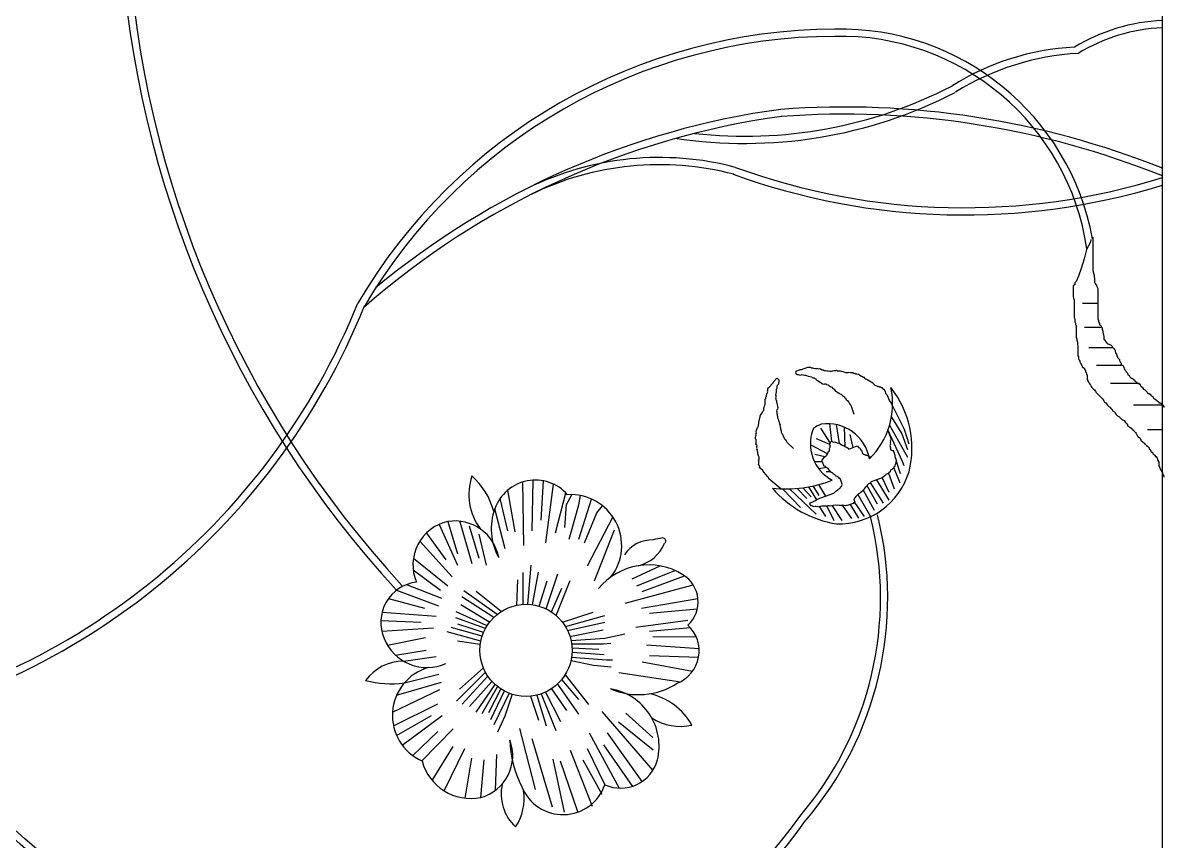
# Model space of a CAD drawing. Header units: millimetres. Extents: x 14385 to 129787, y 107826 to 186798.
# Drawn here: x 30105.1 to 30510.3, y 118124.2 to 118415 of the extents above; entities that cross this region are included whole.
import ezdxf

# ---------------------------------------------------------------- set-up
doc = ezdxf.new("R2010")
doc.units = ezdxf.units.MM
doc.header["$LTSCALE"] = 1000

msp = doc.modelspace()

# ---------------------------------------------------------------- linework, layer by layer
at = {"color": 251, "linetype": 'Continuous', "ltscale": 10}
for p, q in [((30484.31, 118337.94), (30484.09, 118337.07)), ((30485.18, 118338.6), (30484.96, 118338.6)), ((30484.96, 118338.6), (30484.96, 118326.97)), ((30482.77, 118334.43), (30481.89, 118331.14)), ((30484.09, 118337.07), (30482.77, 118334.43)), ((30481.89, 118331.14), (30480.8, 118327.63)), ((30480.8, 118327.63), (30479.92, 118325)), ((30484.96, 118326.97), (30485.4, 118325.22)), ((30485.4, 118325.22), (30485.62, 118323.68)), ((30478.17, 118321.7), (30477.95, 118321.27)), ((30477.95, 118321.27), (30477.95, 118317.75)), ((30478.38, 118321.92), (30478.17, 118321.7)), ((30478.6, 118321.92), (30478.38, 118321.92)), ((30479.04, 118323.02), (30478.6, 118322.58)), ((30478.6, 118322.58), (30478.6, 118321.92)), ((30479.92, 118325), (30479.04, 118323.02)), ((30485.62, 118323.68), (30485.62, 118322.8)), ((30485.62, 118322.8), (30485.84, 118322.36)), ((30485.84, 118322.36), (30486.28, 118321.7)), ((30486.28, 118321.7), (30486.28, 118321.48)), ((30486.28, 118321.48), (30486.72, 118320.61)), ((30477.95, 118317.75), (30478.17, 118317.32)), ((30478.17, 118317.32), (30478.17, 118316.88)), ((30486.72, 118320.61), (30486.72, 118309.85)), ((30478.17, 118316.88), (30478.38, 118316.66)), ((30478.38, 118316.66), (30478.38, 118310.29)), ((30486.72, 118315.23), (30481.3, 118315.23)), ((30478.38, 118310.29), (30478.6, 118309.85)), ((30478.6, 118309.85), (30478.6, 118308.76)), ((30486.72, 118309.85), (30486.94, 118309.19)), ((30486.94, 118309.19), (30486.94, 118308.76)), ((30478.6, 118308.76), (30478.82, 118308.32)), ((30478.82, 118308.32), (30478.82, 118307.66)), ((30478.82, 118307.66), (30479.04, 118307.44)), ((30479.04, 118307.44), (30479.04, 118303.27)), ((30488.03, 118306.78), (30482.07, 118306.78)), ((30486.94, 118308.76), (30487.16, 118308.54)), ((30487.16, 118308.54), (30487.38, 118308.1)), ((30487.38, 118308.1), (30487.38, 118307.66)), ((30487.38, 118307.66), (30487.81, 118307.44)), ((30487.81, 118307.44), (30488.03, 118307)), ((30488.03, 118307), (30488.03, 118306.78)), ((30488.03, 118306.78), (30488.25, 118306.56)), ((30488.25, 118306.56), (30488.25, 118306.12)), ((30488.25, 118306.12), (30488.47, 118305.46)), ((30488.47, 118305.46), (30488.47, 118305.03)), ((30488.47, 118305.03), (30488.91, 118303.49)), ((30479.04, 118303.27), (30479.26, 118302.61)), ((30479.26, 118302.61), (30479.26, 118302.17)), ((30479.26, 118302.17), (30479.48, 118301.51)), ((30479.48, 118301.51), (30479.48, 118300.64)), ((30488.91, 118303.49), (30488.91, 118302.61)), ((30488.91, 118302.61), (30489.13, 118302.39)), ((30489.13, 118302.39), (30489.35, 118301.95)), ((30489.35, 118301.95), (30490.01, 118301.07)), ((30490.01, 118301.07), (30491.54, 118300.42)), ((30479.48, 118300.64), (30479.7, 118300.2)), ((30479.7, 118300.2), (30479.7, 118296.69)), ((30492.2, 118299.54), (30483.6, 118299.54)), ((30491.54, 118300.42), (30491.76, 118300.2)), ((30491.76, 118300.2), (30491.98, 118299.76)), ((30491.98, 118299.76), (30492.42, 118299.32)), ((30492.42, 118299.32), (30492.64, 118298.88)), ((30492.64, 118298.88), (30492.86, 118298.66)), ((30492.86, 118298.66), (30492.86, 118298.22)), ((30492.86, 118298.22), (30493.08, 118298)), ((30493.08, 118298), (30493.08, 118297.56)), ((30493.08, 118297.56), (30493.3, 118297.56)), ((30493.3, 118297.56), (30493.51, 118296.9)), ((30493.51, 118296.9), (30493.51, 118296.69)), ((30479.7, 118296.69), (30479.92, 118296.25)), ((30479.92, 118296.25), (30479.92, 118295.59)), ((30479.92, 118295.59), (30480.14, 118295.15)), ((30480.14, 118295.15), (30480.36, 118294.71)), ((30480.36, 118294.71), (30480.36, 118294.49)), ((30480.36, 118294.49), (30480.58, 118294.05)), ((30480.58, 118294.05), (30480.8, 118293.83)), ((30480.8, 118293.83), (30480.8, 118293.61)), ((30480.8, 118293.61), (30481.02, 118293.17)), ((30481.02, 118293.17), (30481.24, 118292.95)), ((30481.24, 118292.95), (30481.24, 118292.73)), ((30495.49, 118293.28), (30486.3, 118293.28)), ((30493.51, 118296.69), (30493.73, 118296.25)), ((30493.73, 118296.25), (30493.73, 118296.03)), ((30493.73, 118296.03), (30493.95, 118295.81)), ((30493.95, 118295.81), (30494.39, 118295.37)), ((30494.39, 118295.37), (30494.39, 118294.93)), ((30494.39, 118294.93), (30494.61, 118294.71)), ((30494.61, 118294.71), (30494.83, 118294.27)), ((30494.83, 118294.27), (30495.05, 118294.05)), ((30495.05, 118294.05), (30495.05, 118293.61)), ((30495.05, 118293.61), (30495.27, 118293.39)), ((30495.27, 118293.39), (30495.71, 118293.17)), ((30495.71, 118293.17), (30495.93, 118292.52)), ((30481.24, 118292.73), (30481.45, 118292.52)), ((30481.45, 118292.52), (30481.67, 118292.52)), ((30481.67, 118292.52), (30481.89, 118292.3)), ((30481.89, 118292.3), (30481.89, 118292.08)), ((30481.89, 118292.08), (30482.11, 118292.08)), ((30482.11, 118292.08), (30482.11, 118291.64)), ((30482.11, 118291.64), (30482.33, 118291.42)), ((30482.33, 118291.42), (30482.33, 118290.98)), ((30482.33, 118290.98), (30482.55, 118290.76)), ((30482.55, 118290.76), (30482.77, 118290.32)), ((30482.77, 118290.32), (30482.99, 118289.66)), ((30482.99, 118289.66), (30482.99, 118288.13)), ((30495.93, 118292.52), (30496.15, 118292.08)), ((30496.15, 118292.08), (30496.37, 118291.64)), ((30496.37, 118291.64), (30496.58, 118291.42)), ((30496.58, 118291.42), (30496.8, 118290.98)), ((30496.8, 118290.98), (30497.24, 118290.54)), ((30497.24, 118290.54), (30497.46, 118289.88)), ((30497.46, 118289.88), (30497.9, 118289.66)), ((30497.9, 118289.66), (30498.12, 118289.22)), ((30498.12, 118289.22), (30498.34, 118289)), ((30498.34, 118289), (30498.56, 118288.78)), ((30498.56, 118288.78), (30498.78, 118288.78)), ((30498.78, 118288.78), (30499, 118288.57)), ((30482.99, 118288.13), (30483.21, 118288.13)), ((30483.21, 118288.13), (30483.21, 118287.69)), ((30483.21, 118287.69), (30483.43, 118287.47)), ((30483.43, 118287.47), (30483.43, 118287.25)), ((30483.43, 118287.25), (30483.65, 118287.03)), ((30483.65, 118287.03), (30483.65, 118286.81)), ((30483.65, 118286.81), (30483.87, 118286.81)), ((30483.87, 118286.81), (30483.87, 118286.59)), ((30483.87, 118286.59), (30484.09, 118286.37)), ((30484.09, 118286.37), (30484.31, 118285.93)), ((30484.31, 118285.93), (30484.52, 118285.71)), ((30484.52, 118285.71), (30484.52, 118285.49)), ((30484.52, 118285.49), (30484.96, 118285.05)), ((30484.96, 118285.05), (30485.18, 118284.83)), ((30485.18, 118284.83), (30485.62, 118284.61)), ((30501.41, 118286.81), (30491.29, 118286.81)), ((30499, 118288.57), (30499.43, 118288.35)), ((30499.43, 118288.35), (30499.43, 118288.13)), ((30499.43, 118288.13), (30499.65, 118288.13)), ((30499.65, 118288.13), (30499.87, 118287.91)), ((30499.87, 118287.91), (30499.87, 118287.69)), ((30499.87, 118287.69), (30500.31, 118287.47)), ((30500.31, 118287.47), (30500.53, 118287.47)), ((30500.53, 118287.47), (30500.53, 118287.25)), ((30500.53, 118287.25), (30500.97, 118286.81)), ((30500.97, 118286.81), (30501.41, 118286.81)), ((30501.41, 118286.81), (30501.85, 118286.15)), ((30501.85, 118286.15), (30502.07, 118285.93)), ((30502.07, 118285.93), (30502.5, 118285.49)), ((30502.5, 118285.49), (30502.94, 118284.83)), ((30502.94, 118284.83), (30503.38, 118284.61)), ((30485.62, 118284.61), (30485.84, 118284.18)), ((30485.84, 118284.18), (30486.06, 118283.96)), ((30486.06, 118283.96), (30486.06, 118283.74)), ((30486.06, 118283.74), (30486.5, 118283.3)), ((30486.5, 118283.3), (30486.94, 118282.86)), ((30486.94, 118282.86), (30487.38, 118282.42)), ((30487.38, 118282.42), (30487.81, 118281.98)), ((30487.81, 118281.98), (30488.03, 118281.76)), ((30488.03, 118281.76), (30488.47, 118281.32)), ((30488.47, 118281.32), (30488.91, 118280.66)), ((30488.91, 118280.66), (30489.13, 118280.23)), ((30503.38, 118284.61), (30503.82, 118284.18)), ((30503.82, 118284.18), (30504.26, 118283.74)), ((30504.26, 118283.74), (30504.48, 118283.3)), ((30504.48, 118283.3), (30504.92, 118283.3)), ((30504.92, 118283.3), (30505.36, 118283.08)), ((30505.36, 118283.08), (30505.57, 118282.64)), ((30505.57, 118282.64), (30505.79, 118282.42)), ((30505.79, 118282.42), (30506.23, 118282.2)), ((30506.23, 118282.2), (30506.45, 118281.76)), ((30506.45, 118281.76), (30506.67, 118281.54)), ((30506.67, 118281.54), (30507.11, 118281.32)), ((30507.11, 118281.32), (30507.55, 118280.88)), ((30507.55, 118280.88), (30507.77, 118280.66)), ((30507.77, 118280.66), (30508.21, 118280.44)), ((30413.88, 118278.87), (30418.01, 118270.57)), ((30489.13, 118280.23), (30489.57, 118280.01)), ((30489.57, 118280.01), (30489.79, 118279.57)), ((30489.79, 118279.57), (30490.23, 118279.13)), ((30490.23, 118279.13), (30490.66, 118278.69)), ((30490.66, 118278.69), (30491.1, 118278.47)), ((30491.1, 118278.47), (30491.1, 118278.25)), ((30491.1, 118278.25), (30491.54, 118277.81)), ((30491.54, 118277.81), (30491.76, 118277.81)), ((30491.76, 118277.81), (30491.98, 118277.37)), ((30491.98, 118277.37), (30491.98, 118277.15)), ((30491.98, 118277.15), (30492.42, 118276.93)), ((30492.42, 118276.93), (30492.64, 118276.71)), ((30492.64, 118276.71), (30492.86, 118276.28)), ((30509.85, 118279.13), (30499.37, 118279.13)), ((30508.21, 118280.44), (30508.43, 118280.23)), ((30508.43, 118280.23), (30508.43, 118280.01)), ((30508.43, 118280.01), (30508.86, 118280.01)), ((30508.86, 118280.01), (30509.08, 118279.79)), ((30509.08, 118279.79), (30509.52, 118279.57)), ((30509.52, 118279.57), (30509.74, 118279.35)), ((30509.74, 118279.35), (30509.96, 118278.91)), ((30509.96, 118278.91), (30510.18, 118278.91)), ((30510.18, 118278.91), (30510.18, 118278.47)), ((30510.18, 118278.47), (30510.3, 118278.41)), ((30413.46, 118274.84), (30417.16, 118268.91)), ((30492.86, 118276.28), (30493.3, 118275.84)), ((30493.3, 118275.84), (30493.73, 118275.4)), ((30493.73, 118275.4), (30494.39, 118274.96)), ((30494.39, 118274.96), (30494.61, 118274.74)), ((30494.61, 118274.74), (30494.83, 118274.52)), ((30494.83, 118274.52), (30495.27, 118274.08)), ((30495.27, 118274.08), (30496.15, 118273.64)), ((30496.15, 118273.64), (30496.58, 118272.98)), ((30496.58, 118272.98), (30496.8, 118272.76)), ((30496.8, 118272.76), (30497.02, 118272.54)), ((30497.02, 118272.54), (30497.24, 118272.11)), ((30391.78, 118265.6), (30388.44, 118270.92)), ((30392.26, 118266.34), (30391.64, 118272.52)), ((30395.01, 118265.48), (30393.94, 118272.21)), ((30397.1, 118264.38), (30396.75, 118271.32)), ((30399.84, 118264.08), (30398.81, 118268.75)), ((30412.1, 118270.49), (30417.28, 118259.27)), ((30412.81, 118272.04), (30419.2, 118260.72)), ((30417.16, 118268.91), (30419.19, 118263.41)), ((30418.01, 118270.57), (30419.67, 118265.43)), ((30497.24, 118272.11), (30497.24, 118271.89)), ((30497.24, 118271.89), (30497.46, 118271.67)), ((30497.46, 118271.67), (30497.68, 118271.67)), ((30497.68, 118271.67), (30497.9, 118271.45)), ((30497.9, 118271.45), (30498.12, 118271.23)), ((30498.12, 118271.23), (30498.34, 118271.23)), ((30498.34, 118271.23), (30498.78, 118270.79)), ((30498.78, 118270.79), (30498.78, 118270.57)), ((30498.78, 118270.57), (30499.22, 118270.35)), ((30499.22, 118270.35), (30499.43, 118270.35)), ((30499.43, 118270.35), (30499.43, 118270.13)), ((30499.43, 118270.13), (30499.65, 118269.91)), ((30499.65, 118269.91), (30499.87, 118269.69)), ((30499.87, 118269.69), (30500.09, 118269.47)), ((30500.09, 118269.47), (30500.31, 118269.03)), ((30500.31, 118269.03), (30500.53, 118268.81)), ((30500.53, 118268.81), (30500.75, 118268.37)), ((30509.67, 118270.35), (30504.37, 118270.35)), ((30390.82, 118261.87), (30384.69, 118265.06)), ((30391.57, 118265.15), (30386.88, 118267.16)), ((30500.75, 118268.37), (30500.97, 118268.15)), ((30500.97, 118268.15), (30500.97, 118267.94)), ((30500.97, 118267.94), (30501.19, 118267.72)), ((30501.19, 118267.72), (30501.63, 118267.5)), ((30501.63, 118267.5), (30501.85, 118267.06)), ((30501.85, 118267.06), (30502.07, 118267.06)), ((30502.07, 118267.06), (30502.07, 118266.62)), ((30502.07, 118266.62), (30502.29, 118266.4)), ((30502.29, 118266.4), (30502.5, 118266.4)), ((30502.5, 118266.4), (30502.5, 118266.18)), ((30502.5, 118266.18), (30502.72, 118265.96)), ((30502.72, 118265.96), (30502.94, 118265.96)), ((30502.94, 118265.96), (30503.16, 118265.52)), ((30503.16, 118265.52), (30503.38, 118265.52)), ((30503.38, 118265.52), (30503.38, 118265.3)), ((30503.38, 118265.3), (30503.6, 118265.3)), ((30503.6, 118265.3), (30503.82, 118265.08)), ((30503.82, 118265.08), (30504.04, 118264.86)), ((30504.04, 118264.86), (30504.48, 118264.42)), ((30389.82, 118260.75), (30386.22, 118261.64)), ((30504.48, 118264.42), (30504.92, 118263.99)), ((30504.92, 118263.99), (30504.92, 118263.55)), ((30504.92, 118263.55), (30505.36, 118263.33)), ((30505.36, 118263.33), (30505.57, 118262.89)), ((30505.57, 118262.89), (30505.57, 118262.67)), ((30505.57, 118262.67), (30505.79, 118262.45)), ((30505.79, 118262.45), (30506.01, 118262.45)), ((30506.01, 118262.45), (30506.23, 118262.23)), ((30506.23, 118262.23), (30506.23, 118261.79)), ((30506.23, 118261.79), (30506.45, 118261.79)), ((30506.45, 118261.79), (30506.67, 118261.57)), ((30506.67, 118261.57), (30506.89, 118261.35)), ((30506.89, 118261.35), (30507.11, 118261.35)), ((30507.11, 118261.35), (30507.11, 118260.91)), ((30507.11, 118260.91), (30507.55, 118260.91)), ((30507.55, 118260.91), (30507.55, 118260.69)), ((30507.55, 118260.69), (30507.77, 118260.47)), ((30507.77, 118260.47), (30507.77, 118260.03)), ((30388.99, 118258.95), (30386.17, 118258.97)), ((30390.36, 118257.02), (30387.66, 118256.57)), ((30414.25, 118257.05), (30416.47, 118251.5)), ((30415.13, 118259.24), (30416.59, 118254.85)), ((30417.28, 118259.27), (30417.84, 118257.76)), ((30507.77, 118260.03), (30507.99, 118260.03)), ((30507.99, 118260.03), (30507.99, 118259.6)), ((30507.99, 118259.6), (30508.21, 118259.6)), ((30508.21, 118259.6), (30508.21, 118259.16)), ((30508.21, 118259.16), (30508.43, 118259.16)), ((30508.43, 118259.16), (30508.43, 118257.62)), ((30508.43, 118257.62), (30508.64, 118257.18)), ((30508.64, 118257.18), (30508.64, 118256.96)), ((30508.64, 118256.96), (30508.86, 118256.74)), ((30508.86, 118256.74), (30508.86, 118256.3)), ((30285.94, 118234.5), (30286.31, 118252.49)), ((30391.85, 118255.51), (30390.35, 118255.45)), ((30408.22, 118252.57), (30412.59, 118245.4)), ((30410.2, 118253.3), (30412.54, 118248.2)), ((30412.4, 118254.96), (30414.43, 118249.39)), ((30508.86, 118256.3), (30509.08, 118256.3)), ((30509.08, 118256.3), (30509.08, 118256.08)), ((30509.08, 118256.08), (30509.3, 118255.86)), ((30509.3, 118255.86), (30509.52, 118255.43)), ((30509.52, 118255.43), (30509.74, 118255.21)), ((30509.74, 118255.21), (30509.74, 118254.55)), ((30509.74, 118254.55), (30509.96, 118254.55)), ((30509.96, 118254.55), (30509.96, 118254.11)), ((30509.96, 118254.11), (30510.18, 118254.11)), ((30510.18, 118254.11), (30510.18, 118253.67)), ((30510.18, 118253.67), (30510.3, 118253.67)), ((30279.94, 118234.13), (30277.25, 118248.96)), ((30282.94, 118229.24), (30282.58, 118251.84)), ((30289.13, 118238.26), (30289.93, 118252.22)), ((30290.82, 118230.18), (30293.46, 118251.08)), ((30374.76, 118249.39), (30381.18, 118242.74)), ((30377.29, 118249.4), (30386.72, 118240.38)), ((30380.02, 118249.57), (30383.41, 118246.02)), ((30382, 118249.8), (30385.03, 118246.62)), ((30384.01, 118250.12), (30386.83, 118245.51)), ((30385.57, 118250.43), (30387.71, 118246.99)), ((30387.57, 118250.91), (30390.1, 118246.81)), ((30403.47, 118248.94), (30407.39, 118241.89)), ((30404.75, 118250.54), (30408.41, 118244.1)), ((30406.03, 118251.39), (30410.55, 118244.28)), ((30277.31, 118234.5), (30274.55, 118246.03)), ((30294.2, 118233.75), (30297.9, 118247.96)), ((30298.14, 118243.89), (30300.02, 118247.34)), ((30302.45, 118243.7), (30303.11, 118247)), ((30302.45, 118231.5), (30307, 118245.76)), ((30400.3, 118244.59), (30403.82, 118239.59)), ((30401.6, 118247.41), (30406.09, 118239.54)), ((30276.37, 118228.12), (30272.64, 118242.35)), ((30297.57, 118235.63), (30298.14, 118243.89)), ((30299.08, 118231.5), (30302.45, 118243.7)), ((30304.52, 118230.18), (30308.83, 118240.89)), ((30308.83, 118240.89), (30310.85, 118243.42)), ((30387.94, 118243.02), (30390.1, 118239.54)), ((30390.5, 118243.21), (30393.05, 118238.18)), ((30392.37, 118243.34), (30395.89, 118238.13)), ((30395.99, 118243.56), (30399.29, 118238.89)), ((30398.79, 118243.84), (30401.73, 118238.94)), ((30252.93, 118236.8), (30259.44, 118222.35)), ((30255.94, 118237.8), (30259.44, 118226.38)), ((30260.06, 118238.12), (30264.49, 118222.89)), ((30263.54, 118236.22), (30267.03, 118224.8)), ((30314.57, 118239.41), (30305.45, 118221.92)), ((30248.35, 118233.67), (30255.3, 118224.16)), ((30267.03, 118233.36), (30269.57, 118222.26)), ((30315.02, 118234.69), (30307.89, 118216.66)), ((30246.05, 118230.83), (30257.52, 118218.13)), ((30243.79, 118224.81), (30255.94, 118214.96)), ((30243.69, 118220.58), (30253.4, 118213.37)), ((30284.34, 118208.39), (30285.62, 118222.32)), ((30321.4, 118217.41), (30331.35, 118222.03)), ((30323.09, 118214.97), (30336.59, 118220.43)), ((30280.53, 118208.09), (30280.82, 118217.1)), ((30282.75, 118208.38), (30282.77, 118219.69)), ((30285.99, 118208.25), (30288.12, 118219.81)), ((30288.46, 118207.71), (30291.25, 118216.68)), ((30290.89, 118206.76), (30295.01, 118219.19)), ((30294.45, 118204.41), (30299.39, 118216.89)), ((30324.97, 118212.9), (30340.02, 118218.54)), ((30237.76, 118213.39), (30252.65, 118207.83)), ((30241.35, 118215.4), (30253.72, 118210.52)), ((30273.52, 118204.83), (30261.67, 118213.18)), ((30274.95, 118205.84), (30266.03, 118212.93)), ((30292.81, 118205.66), (30296.47, 118214.17)), ((30318.97, 118208.77), (30343.1, 118215.28)), ((30234.89, 118210.43), (30247.69, 118207.03)), ((30270.55, 118202.17), (30260.55, 118208.25)), ((30272.28, 118203.72), (30260.89, 118211.02)), ((30324.78, 118207.08), (30344.76, 118210.4)), ((30232.62, 118205.57), (30251.81, 118204.17)), ((30269.91, 118200.79), (30258.96, 118205.72)), ((30296.72, 118202.01), (30307.53, 118205.61)), ((30297.71, 118200.56), (30311.7, 118204.36)), ((30327.6, 118205.2), (30344.53, 118206.75)), ((30232.2, 118202.6), (30246.47, 118202.07)), ((30232.54, 118198.9), (30250.86, 118200.05)), ((30268.16, 118197.08), (30257.16, 118200.15)), ((30269.29, 118199.74), (30258.83, 118203.54)), ((30268.67, 118198.43), (30259.56, 118201.28)), ((30298.51, 118199.1), (30311.7, 118202.06)), ((30322.72, 118200.32), (30341.22, 118202.76)), ((30327.6, 118198.82), (30342.08, 118200.13)), ((30234.6, 118193.84), (30248.01, 118196.56)), ((30267.69, 118195.26), (30255.73, 118198.67)), ((30299.34, 118197), (30311.07, 118199.34)), ((30299.73, 118195.53), (30311.7, 118196.42)), ((30311.7, 118196.42), (30318.8, 118197.88)), ((30328.72, 118196.94), (30344.16, 118196.89)), ((30237.39, 118190.36), (30248.33, 118192.12)), ((30267.5, 118194.14), (30259.4, 118195.33)), ((30299.95, 118194.33), (30311.07, 118194.33)), ((30300.09, 118192.89), (30309.61, 118192.45)), ((30311.07, 118194.33), (30313.79, 118194.54)), ((30326.47, 118193.94), (30345.19, 118192.69)), ((30240.27, 118188.18), (30251.81, 118189.9)), ((30299.71, 118188.47), (30307.74, 118186.81)), ((30299.92, 118189.58), (30312.33, 118188.69)), ((30300.1, 118191.45), (30311.49, 118190.57)), ((30312.33, 118188.69), (30314.41, 118188.69)), ((30324.97, 118187.93), (30342.89, 118184.64)), ((30327.6, 118190.18), (30345.01, 118189.64)), ((30240.54, 118180.44), (30252.77, 118183.55)), ((30269.35, 118184.23), (30259.04, 118174.03)), ((30268.6, 118185.81), (30260.06, 118178.27)), ((30307.74, 118186.81), (30314, 118186.19)), ((30316.71, 118184.17), (30338.56, 118180.86)), ((30237.8, 118176.11), (30253.72, 118180.69)), ((30270.21, 118182.81), (30261.03, 118172.88)), ((30271.62, 118181.03), (30263.69, 118172.06)), ((30272.68, 118179.96), (30265.91, 118170.05)), ((30294.86, 118180.02), (30302.4, 118169.32)), ((30296.38, 118181.63), (30302.34, 118174.54)), ((30297.58, 118183.3), (30305.93, 118172.79)), ((30236.32, 118170.09), (30253.08, 118178.16)), ((30273.61, 118179.17), (30268.03, 118169.54)), ((30274.8, 118178.32), (30270.39, 118169.86)), ((30276.03, 118177.59), (30271.07, 118167.3)), ((30277.74, 118176.8), (30272.28, 118165.63)), ((30278.81, 118176.42), (30276.21, 118168.66)), ((30285.33, 118175.74), (30288.22, 118167.2)), ((30287.54, 118176.11), (30290.83, 118165.28)), ((30289.06, 118176.55), (30294.32, 118163.6)), ((30290.6, 118177.17), (30295.99, 118166.72)), ((30292.8, 118178.4), (30298.08, 118170.63)), ((30236.66, 118165.28), (30252.45, 118173.08)), ((30237.76, 118161.83), (30250.23, 118168.93)), ((30239.79, 118158.35), (30253.98, 118168.93)), ((30276.21, 118168.66), (30273.61, 118162.93)), ((30310.71, 118170.27), (30328.76, 118149.38)), ((30319.15, 118169.71), (30328.72, 118161.07)), ((30243.5, 118154.67), (30252.45, 118163.24)), ((30246.8, 118152.75), (30257.84, 118164.2)), ((30281.44, 118164.26), (30286.98, 118142.58)), ((30316.53, 118166.7), (30328.91, 118156.75)), ((30285.75, 118160.69), (30293.04, 118136.45)), ((30306.21, 118162.76), (30316.75, 118143.09)), ((30312.59, 118162.76), (30324.91, 118145.4)), ((30250.41, 118145.78), (30257.84, 118157.85)), ((30254.65, 118142.11), (30261.96, 118157.22)), ((30299.45, 118156.56), (30307.24, 118136.74)), ((30305.45, 118157.13), (30311.74, 118144.29)), ((30311.27, 118158.44), (30321.49, 118143.73)), ((30262.07, 118139.53), (30264.49, 118153.73)), ((30267.66, 118139.77), (30268.93, 118153.09)), ((30272.94, 118142.37), (30273.37, 118155)), ((30293.26, 118153.37), (30297.25, 118134.57)), ((30295.89, 118152.81), (30302.08, 118134.45)), ((30303.95, 118153.18), (30310.7, 118140.99))]:
    msp.add_line(p, q, dxfattribs=at)
at = {"color": 252}
msp.add_lwpolyline([(29549.67, 117854.15), (30509.67, 117854.15), (30509.67, 119939.15), (29549.67, 119939.15)], close=True, dxfattribs=at)
at = {"color": 251, "linetype": 'Continuous', "ltscale": 10}
for points in [[(30413.88, 118278.87), (30413.5, 118279.9), (30413.19, 118280.29), (30412.82, 118280.83), (30412.6, 118281.42), (30412.02, 118282.54), (30411.65, 118283.08), (30411.22, 118284.26), (30410.91, 118284.64), (30410.56, 118284.68), (30410.34, 118285.27), (30409.99, 118285.31), (30409.58, 118285.5), (30409.24, 118285.54), (30408.98, 118285.78), (30408.68, 118285.67), (30408.43, 118285.91), (30408.08, 118285.95), (30407.67, 118286.13), (30407.36, 118286.52), (30406.85, 118287), (30406.24, 118287.28), (30405.98, 118287.52), (30405.63, 118287.56), (30405.53, 118287.85), (30405.18, 118287.89), (30404.92, 118288.13), (30404.51, 118288.32), (30404.16, 118288.36), (30403.95, 118288.95), (30403.6, 118288.98), (30402.99, 118289.26), (30402.59, 118289.45), (30402.13, 118289.78), (30401.72, 118289.97), (30401.17, 118290.1), (30400.82, 118290.14), (30400.56, 118290.38), (30400.27, 118290.27), (30399.81, 118290.6), (30399.46, 118290.64), (30398.96, 118290.63), (30398.26, 118290.7), (30397.97, 118290.59), (30397.27, 118290.67), (30396.72, 118290.8), (30396.31, 118290.99), (30395.76, 118291.12), (30395.41, 118291.16), (30395.06, 118291.2), (30394.71, 118291.23), (30394.36, 118291.27), (30393.96, 118291.46), (30393.66, 118291.35), (30393.16, 118291.33), (30392.72, 118291.17), (30392.37, 118291.21), (30392.08, 118291.1), (30391.58, 118291.08), (30391.03, 118291.21), (30390.68, 118291.25), (30390.12, 118291.38), (30389.63, 118291.37), (30389.22, 118291.55), (30388.87, 118291.59), (30388.27, 118291.87), (30387.86, 118292.06), (30387.57, 118291.95), (30387.16, 118292.13), (30386.87, 118292.02), (30386.52, 118292.06), (30385.97, 118292.19), (30385.62, 118292.23), (30385.12, 118292.22), (30384.86, 118292.46), (30384.51, 118292.49), (30384.16, 118292.53), (30383.66, 118292.52), (30381.45, 118291.7), (30380.95, 118291.68), (30379.48, 118291.14), (30379.44, 118290.79), (30379.66, 118290.2), (30380.06, 118290.01), (30380.41, 118289.97), (30380.76, 118289.93), (30381.16, 118289.75), (30381.75, 118289.97), (30382.1, 118289.93), (30382.66, 118289.8), (30383.01, 118289.76), (30383.36, 118289.72), (30383.96, 118289.44), (30385.21, 118289.23), (30385.32, 118288.94), (30385.67, 118288.9), (30386.02, 118288.86), (30386.28, 118288.62), (30386.68, 118288.43), (30386.79, 118288.14), (30387.2, 118287.95), (30388.11, 118287.29), (30388.52, 118287.1), (30388.98, 118286.77), (30389.53, 118286.64), (30389.82, 118286.74), (30390.17, 118286.71), (30390.43, 118286.47), (30390.98, 118286.33), (30391.24, 118286.09), (30391.64, 118285.91), (30391.9, 118285.67), (30392.31, 118285.48), (30392.62, 118285.09), (30393.08, 118284.76), (30393.33, 118284.52), (30393.64, 118284.13), (30394.05, 118283.95), (30394.16, 118283.65), (30394.51, 118283.61), (30394.91, 118283.43), (30395.17, 118283.19), (30395.57, 118283), (30396.09, 118282.52), (30396.49, 118282.33), (30396.75, 118282.09), (30396.86, 118281.8), (30397.11, 118281.56), (30397.42, 118281.17), (30397.94, 118280.69), (30398.25, 118280.3), (30398.41, 118279.86), (30398.72, 118279.47), (30399.03, 118279.08), (30400.18, 118275.98)], [(30374.15, 118249.41), (30370, 118252.94), (30369.77, 118253.38), (30369.41, 118253.92), (30368.95, 118254.35), (30368.14, 118255.32), (30367.78, 118255.87), (30366.86, 118256.72), (30366.62, 118257.16), (30366.72, 118257.5), (30366.26, 118257.93), (30366.36, 118258.26), (30366.35, 118258.71), (30366.45, 118259.05), (30366.32, 118259.38), (30366.54, 118259.61), (30366.41, 118259.94), (30366.51, 118260.27), (30366.5, 118260.72), (30366.26, 118261.15), (30366.01, 118261.81), (30365.99, 118262.48), (30365.87, 118262.81), (30365.96, 118263.15), (30365.73, 118263.36), (30365.83, 118263.7), (30365.71, 118264.03), (30365.69, 118264.47), (30365.79, 118264.81), (30365.33, 118265.24), (30365.43, 118265.58), (30365.41, 118266.24), (30365.39, 118266.69), (30365.26, 118267.24), (30365.25, 118267.69), (30365.34, 118268.25), (30365.44, 118268.58), (30365.31, 118268.91), (30365.53, 118269.14), (30365.4, 118269.7), (30365.5, 118270.03), (30365.7, 118270.49), (30365.9, 118271.16), (30366.12, 118271.39), (30366.31, 118272.07), (30366.41, 118272.63), (30366.39, 118273.07), (30366.48, 118273.63), (30366.58, 118273.97), (30366.68, 118274.31), (30366.78, 118274.64), (30366.88, 118274.98), (30366.86, 118275.43), (30367.08, 118275.66), (30367.28, 118276.11), (30367.6, 118276.46), (30367.7, 118276.79), (30367.92, 118277.02), (30368.12, 118277.48), (30368.22, 118278.04), (30368.31, 118278.38), (30368.41, 118278.94), (30368.61, 118279.39), (30368.6, 118279.83), (30368.7, 118280.17), (30368.67, 118280.84), (30368.66, 118281.28), (30368.87, 118281.51), (30368.85, 118281.96), (30369.07, 118282.19), (30369.17, 118282.53), (30369.26, 118283.09), (30369.36, 118283.42), (30369.57, 118283.88), (30369.44, 118284.21), (30369.54, 118284.54), (30369.64, 118284.88), (30369.85, 118285.33), (30371.46, 118287.06), (30371.66, 118287.52), (30372.73, 118288.67), (30373.07, 118288.57), (30373.53, 118288.14), (30373.55, 118287.7), (30373.45, 118287.36), (30373.35, 118287.02), (30373.37, 118286.58), (30372.94, 118286.11), (30372.84, 118285.78), (30372.75, 118285.22), (30372.65, 118284.88), (30372.55, 118284.54), (30372.57, 118283.87), (30372.28, 118282.64), (30372.51, 118282.43), (30372.41, 118282.09), (30372.31, 118281.75), (30372.44, 118281.42), (30372.45, 118280.98), (30372.68, 118280.76), (30372.7, 118280.32), (30372.96, 118279.21), (30372.98, 118278.77), (30373.11, 118278.22), (30373.02, 118277.66), (30372.8, 118277.43), (30372.7, 118277.09), (30372.83, 118276.76), (30372.73, 118276.2), (30372.86, 118275.87), (30372.87, 118275.42), (30373, 118275.1), (30373.01, 118274.65), (30373.25, 118274.21), (30373.38, 118273.66), (30373.5, 118273.33), (30373.74, 118272.9), (30373.76, 118272.45), (30373.99, 118272.24), (30373.89, 118271.9), (30373.91, 118271.45), (30374.03, 118271.13), (30374.04, 118270.68), (30374.29, 118270.02), (30374.31, 118269.58), (30374.43, 118269.25), (30374.66, 118269.03), (30374.78, 118268.7), (30375.02, 118268.27), (30375.27, 118267.61), (30375.51, 118267.17), (30375.85, 118266.85), (30376.09, 118266.41), (30376.33, 118265.98), (30378.75, 118263.73)], [(30412.1, 118270.49), (30413.38, 118267.02), (30413.17, 118266.57), (30413, 118266.51), (30413.18, 118266.02), (30413.08, 118265.79), (30413.1, 118265.24), (30412.99, 118265.01), (30412.89, 118264.79), (30413.13, 118264.13), (30412.97, 118264.06), (30413.27, 118263.24), (30413.5, 118263.14), (30413.73, 118263.03), (30414.12, 118262.99), (30414.06, 118263.16), (30414.73, 118261.34), (30414.68, 118260.95), (30415.17, 118259.63), (30415.13, 118259.24), (30415.08, 118258.85), (30414.94, 118258.24), (30414.83, 118258.01), (30414.62, 118257.56), (30414.58, 118257.17), (30414.25, 118257.05), (30414.31, 118256.88), (30414.21, 118256.66), (30413.88, 118256.53), (30413.77, 118256.31), (30413.28, 118256.13), (30413.17, 118255.9), (30412.97, 118255.45), (30412.53, 118255.1), (30412.26, 118254.81), (30411.44, 118254.51), (30411.34, 118254.28), (30411.07, 118254), (30410.2, 118253.3), (30406.24, 118251.84), (30405.97, 118251.55), (30406.03, 118251.39), (30405.21, 118251.08), (30404.94, 118250.8), (30404.57, 118250.28), (30404.13, 118249.94), (30403.76, 118249.42), (30403.65, 118249.2), (30403.28, 118248.68), (30402.68, 118248.28), (30402.41, 118247.99), (30401.98, 118247.64), (30401.81, 118247.58), (30401.38, 118247.23), (30400.84, 118246.66), (30400.57, 118246.37), (30400.47, 118246.15), (30400.31, 118246.09), (30400.2, 118245.86), (30400.26, 118245.7), (30400.1, 118245.63), (30400.46, 118244.65), (30400.13, 118244.52), (30399.86, 118244.24), (30397.72, 118243.44), (30397.49, 118243.55), (30397.16, 118243.43), (30395.99, 118243.56), (30395.66, 118243.43), (30395.44, 118243.54), (30394.88, 118243.52), (30394.49, 118243.56), (30393.93, 118243.54), (30393.54, 118243.59), (30392.82, 118243.51), (30392.33, 118243.33), (30391.77, 118243.31), (30391.38, 118243.35), (30390.83, 118243.33), (30390.5, 118243.21), (30389.71, 118243.3), (30388.6, 118243.26), (30387.94, 118243.02), (30387.88, 118243.18), (30387.55, 118243.06), (30387.33, 118243.16), (30387, 118243.04), (30386.61, 118243.08), (30386.38, 118243.19), (30386.05, 118243.07), (30385.82, 118243.17), (30385.66, 118243.11), (30385.43, 118243.21), (30385.37, 118243.38), (30385.15, 118243.48), (30384.98, 118243.42), (30384.76, 118243.52), (30384.51, 118244.18), (30384.68, 118244.24), (30384.62, 118244.41), (30385.61, 118244.77), (30385.87, 118245.06), (30386.53, 118245.3), (30387.13, 118245.71), (30393.07, 118247.91), (30393.34, 118248.19), (30393.77, 118248.54), (30394.04, 118248.83), (30394.54, 118249.01), (30394.48, 118249.18), (30394.97, 118249.36), (30395.08, 118249.58), (30395.24, 118249.65), (30395.34, 118249.87), (30395.28, 118250.04), (30395.78, 118250.22), (30395.72, 118250.38), (30395.88, 118250.45), (30395.82, 118250.61), (30395.93, 118250.84), (30395.86, 118251), (30396.03, 118251.06), (30395.36, 118252.87), (30395.07, 118253.14), (30394.79, 118253.41), (30394.56, 118253.52), (30394.27, 118253.78), (30393.94, 118253.66), (30393.76, 118254.16), (30393.53, 118254.26), (30393.25, 118254.53), (30392.86, 118254.57), (30392.74, 118254.9), (30392.51, 118255), (30392.22, 118255.27), (30392, 118255.38), (30391.71, 118255.65), (30391.42, 118255.91), (30391.3, 118256.24), (30390.95, 118256.68), (30390.5, 118256.89), (30390.22, 118257.15), (30389.93, 118257.42), (30389.6, 118257.3), (30388.99, 118258.95), (30388.76, 118259.05), (30388.7, 118259.22), (30388.87, 118259.28), (30388.91, 118259.67), (30389.02, 118259.89), (30389.82, 118260.75), (30390.15, 118260.88), (30390.26, 118261.1), (30390.36, 118261.33), (30390.53, 118261.39), (30390.79, 118261.68), (30390.84, 118262.07), (30391.05, 118262.52), (30391.31, 118262.8), (30391.58, 118263.09), (30391.46, 118263.42), (30391.5, 118263.81), (30391.61, 118264.04), (30391.71, 118264.26), (30391.65, 118264.43), (30391.82, 118264.49), (30391.57, 118265.15), (30391.62, 118265.54), (30391.78, 118265.6), (30391.82, 118265.99), (30391.76, 118266.15), (30392.26, 118266.34), (30392.32, 118266.17), (30392.94, 118266.03), (30393.27, 118266.15), (30394.17, 118265.73), (30394.79, 118265.59), (30395.24, 118265.38), (30395.75, 118265.01), (30396.14, 118264.96), (30396.43, 118264.69), (30396.59, 118264.75), (30396.88, 118264.49), (30397.1, 118264.38), (30397.56, 118264.17), (30397.78, 118264.07), (30398.07, 118263.8), (30398.13, 118263.64), (30398.29, 118263.7), (30398.36, 118263.53), (30401.32, 118264.63), (30401.55, 118264.53), (30401.73, 118264.03), (30401.9, 118264.09), (30402.12, 118263.99), (30402.41, 118263.72), (30402.53, 118263.39), (30402.82, 118263.12), (30403.25, 118261.97), (30403.47, 118261.87), (30403.53, 118261.7), (30403.7, 118261.76), (30403.76, 118261.6), (30403.92, 118261.66), (30404.15, 118261.55), (30404.21, 118261.39), (30404.54, 118261.51), (30404.6, 118261.35), (30404.83, 118261.24), (30404.99, 118261.3), (30405.05, 118261.14), (30405.22, 118261.2), (30405.44, 118261.1), (30405.5, 118260.93), (30405.67, 118260.99), (30405.79, 118260.66), (30405.96, 118260.72), (30406.02, 118260.56)]]:
    msp.add_lwpolyline(points, dxfattribs=at)
for centre, radius, start, end in [((30512.74, 118466.3), 373.61, 183.4258, 222.6068), ((30512.74, 118466.3), 371.05, 183.4258, 222.6068), ((30512.29, 118350.97), 64.84, 92.3121, 121.4845), ((30393.93, 118215.74), 196.96, 90.1699, 149.6134), ((30395.43, 118321.77), 90.95, 10.4481, 91.3147), ((30512.29, 118350.97), 62.28, 92.4069, 121.4845), ((30393.93, 118215.74), 194.41, 90.1699, 149.6134), ((30395.43, 118321.77), 88.39, 8.3769, 91.3147), ((30482.76, 118316.85), 89.52, 92.7752, 122.3203), ((30484.78, 118312.51), 91.71, 93.1363, 121.936), ((30361.44, 118534.84), 162.73, 261.196, 297.2956), ((30361.44, 118534.84), 160.18, 263.589, 297.2956), ((30413.03, 118101.34), 285.54, 97.8251, 129.7763), ((30396.57, 118080), 305.04, 68.2372, 94.2145), ((30396.57, 118080), 302.49, 68.044, 94.2145), ((30413.03, 118101.34), 282.98, 97.8251, 131.3661), ((30331.12, 118261.07), 106.04, 75.2368, 116.1536), ((30331.12, 118261.07), 103.49, 75.2368, 116.1536), ((30439.28, 118585.99), 236.73, 249.9546, 287.2989), ((30439.28, 118585.99), 239.28, 249.9546, 287.1086), ((29997.06, 118406.91), 244.73, 279.2496, 338.0341), ((29997.06, 118406.91), 247.28, 279.2496, 338.0341), ((30386.4, 118279.66), 27.5, 314.5416, 11.9595), ((30385.87, 118263.83), 34.87, 346.1707, 38.1228), ((30390.79, 118257.42), 15.13, 10.065, 98.3907), ((30399.22, 118265.38), 14.53, 157.4672, 242.3116), ((30393.5, 118259.47), 13.82, 110.8758, 123.9002), ((30375.82, 118295.14), 45.76, 264.206, 291.3254), ((30394.77, 118263.01), 26.05, 268.2015, 343.2511), ((30400.05, 118274.72), 38.24, 221.0441, 260.8362), ((30289.98, 118210.76), 122.17, 319.4825, 13.9218), ((30289.98, 118210.76), 119.62, 319.4825, 13.9218), ((29439.18, 117375.1), 1003.47, 38.03557, 50.28274), ((29439.18, 117375.1), 1000.91, 38.03557, 50.28274), ((30207.27, 118257.58), 213.68, 281.6699, 324.3533), ((30207.27, 118257.58), 216.24, 281.6699, 324.3533)]:
    msp.add_arc(centre, radius, start, end, dxfattribs=at)
for centre, major_axis, start_param, end_param in [((30284.17, 118247.52), (20.72, 0), 2.823891, 3.785184), ((30246.94, 118234.34), (18.63, 18.63), 5.76896, 6.339332), ((30287.03, 118237.24), (15.27, 0), 0.721076, 2.799724), ((30299.59, 118229.24), (-18.11, 0), 2.479911, 4.773076), ((30292.35, 118235.22), (-20.96, 0), -0.347317, 0.510196), ((30259.44, 118222.35), (-15.85, 0), -1.347561, 0.394892), ((30258.43, 118222.11), (-15.9, 0), 3.324035, 4.870022), ((30328.49, 118219.53), (8.3, 8.3), 0.751861, 1.777538), ((30320.27, 118235.45), (-9.73, 9.73), 2.595983, 3.523914), ((30336.08, 118204.49), (-19.61, 19.61), -0.647524, -0.522787), ((30332.3, 118230.91), (-0.739, 0.739), 3.109513, 5.520944), ((30327.27, 118199.31), (-23.08, 0.01), 4.156717, 5.593692), ((30246.47, 118202.07), (-14.29, 0), -1.454053, 0.420119), ((30333.51, 118209.29), (-11.31, 0.01), 2.321481, 4.159549), ((30283.74, 118192.03), (-16.37, 0), 1.57089, 7.854075), ((30332.77, 118191.87), (12.44, 0), -1.186799, 0.824602), ((30248.57, 118202.16), (-16.26, 0), 0.372734, 1.997447), ((30240.2, 118171.59), (-11.73, 11.73), -0.789264, 0.158211), ((30253.98, 118168.93), (-17.7, 0.01), -1.284708, 1.153786), ((30235.87, 118215.19), (-24.79, 24.79), 2.093768, 2.489781), ((30323.7, 118201.62), (-25.33, 0.01), 1.168032, 2.144532), ((30310.39, 118158.01), (-20.59, 0.01), 2.901464, 4.54817), ((30322.61, 118154.12), (23.04, 0.01), 0.516608, 1.349595), ((30338.49, 118183.65), (-13.16, 13.16), 1.781167, 2.581121), ((30263.63, 118154.62), (-15.39, 0), 1.835913, 3.510234), ((30315.12, 118160.85), (-37.14, 0.05), 0.019672, 0.484845), ((30264.11, 118157.3), (-17.89, 0.01), 0.257909, 1.771685), ((30317.33, 118156.58), (-13.5, 0.01), 1.144583, 2.882689), ((30290.88, 118141.02), (-15.98, 0.01), -0.224577, 0.824479), ((30296.86, 118149.42), (-15.74, 0), 0.37992, 2.809675), ((30264.21, 118139.57), (13.34, 13.34), 4.921855, 5.636031)]:
    msp.add_ellipse(centre, major_axis=major_axis, ratio=1, start_param=start_param, end_param=end_param, dxfattribs=at)

doc.saveas('drawing.dxf')
